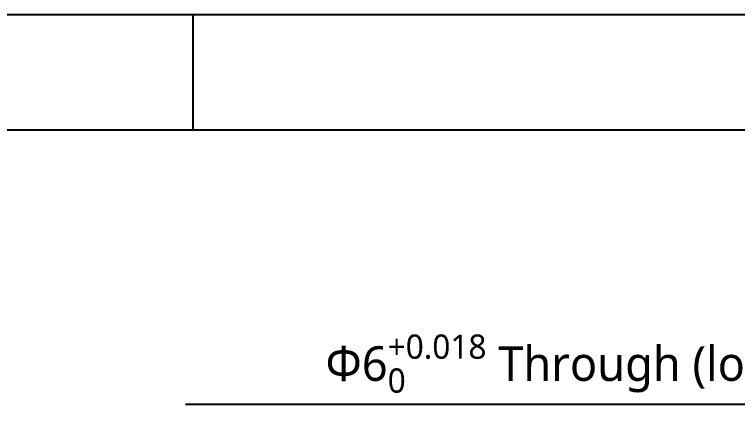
# Model space of a CAD drawing. Header units: millimetres. Extents: x 5828 to 6704, y 123 to 421.
# Drawn here: x 6380.93 to 6412.23, y 403.24 to 420.62 of the extents above; entities that cross this region are included whole.
import ezdxf
from ezdxf import colors
from ezdxf.entities.mleader import LeaderData, LeaderLine
from ezdxf.enums import TextEntityAlignment as Align
from ezdxf.math import Vec2, Vec3

# ---------------------------------------------------------------- set-up
doc = ezdxf.new("R2010")
doc.units = ezdxf.units.MM
doc.layers.add('多重引线', color=7, linetype='Continuous')
doc.layers.add('模板', color=7, linetype='Continuous')
doc.styles.add('微软雅黑', font='msyh.ttc')

# ---------------------------------------------------------------- blocks, each defined once
blk = doc.blocks.new('图纸页')
at = {"layer": '模板', "color": 2}
blk.add_line((6388.656, 420.623), (6388.656, 415.623), dxfattribs=at)
for points in [[(6283.656, 123.623), (6283.656, 420.623), (6703.656, 420.623), (6703.656, 123.623)], [(6308.656, 128.623), (6308.656, 415.623), (6698.656, 415.623), (6698.656, 128.623)]]:
    blk.add_lwpolyline(points, close=True, dxfattribs=at)
at = {"layer": '模板', "color": 2, "style": '微软雅黑'}
for tag, height, p in [('编号', 4, (6669.32, 150.508)), ('当前页', 1.667, (6668.109, 141.186)), ('总页数', 1.667, (6673.318, 141.186)), ('比例', 1.667, (6628.656, 133.623))]:
    blk.add_attdef(tag, text='', height=height, dxfattribs=at).set_placement(p, align=Align.MIDDLE)

msp = doc.modelspace()

# ---------------------------------------------------------------- block references
at = {"layer": '多重引线'}
msp.add_blockref('图纸页', (0, 0), dxfattribs=at)

# ---------------------------------------------------------------- leaders
ml = msp.add_multileader_mtext('Standard', dxfattribs=at)
ml.set_content('\\A1;{\\C256;Φ}6{\\H0.7x;\\S+0.018^ 0 ;} {\\C7;Through (locating hole\\C256;)}', style='微软雅黑')
ml.set_leader_properties()
ml.build(insert=Vec2(0, 0))
ml.multileader.update_dxf_attribs({"has_dogleg": 0, "text_left_attachment_type": 5, "text_right_attachment_type": 5, "dogleg_length": 0.2, "arrow_head_size": 1.25})
ctx = ml.context
ctx.base_point, ctx.char_height, ctx.arrow_head_size, ctx.landing_gap_size, ctx.plane_origin = Vec3(6393.2506, 403.7185), 1.5, 1.25, 0.1, Vec3(6430.7402, 392.5813)
ctx.left_attachment, ctx.right_attachment, ctx.text_align_type = 5, 5, 2
notes = []
notes.append((ctx, [(0, (1, 1, 0), (6423.5942, 403.7185), (-1, 0), 0.2, [(0, [(6430.7402, 392.5813)], 0, [])])]))
ctx.mtext.insert, ctx.mtext.alignment, ctx.mtext.flow_direction = Vec3(6423.2942, 406.7489), 3, 5
for ctx, leaders in notes:
    for number, flags, end, landing, length, lines in leaders:
        leader = LeaderData()
        leader.index, (leader.has_last_leader_line, leader.has_dogleg_vector, leader.attachment_direction) = number, flags
        leader.last_leader_point, leader.dogleg_vector, leader.dogleg_length = Vec3(end), Vec3(landing), length
        for number, points, colour, breaks in lines:
            line = LeaderLine()
            line.index, line.vertices, line.color, line.breaks = number, Vec3.list(points), colors.encode_raw_color(colour), breaks
            leader.lines.append(line)
        ctx.leaders.append(leader)

doc.saveas('drawing.dxf')
